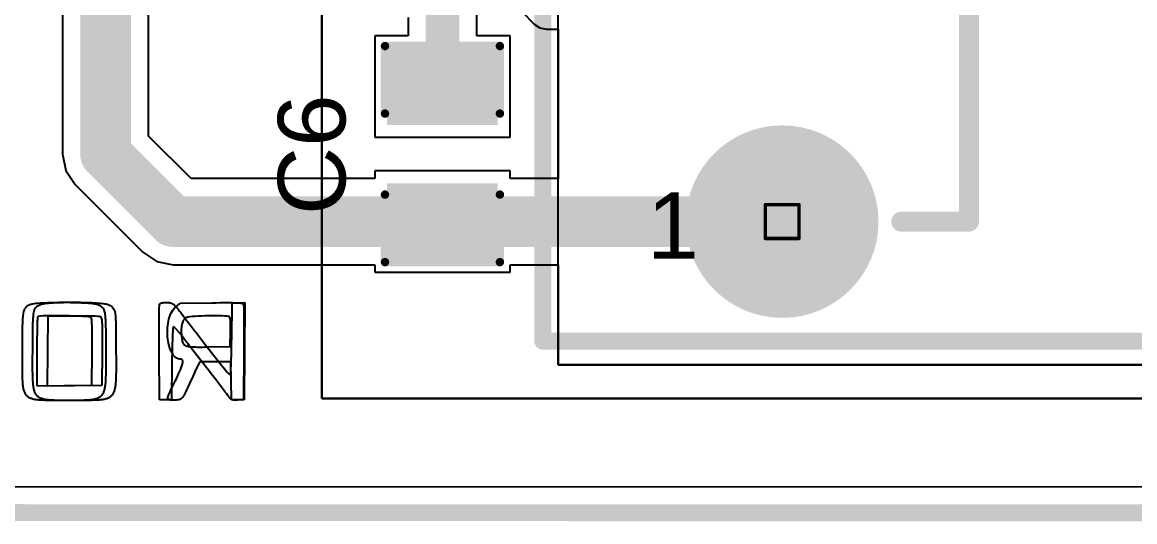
# Model space of a CAD drawing. Header units: inches. Extents: x -4 to 338, y -3 to 155.
# Drawn here: x 18.13 to 34.86, y -3.3 to 4.21 of the extents above; entities that cross this region are included whole.
import ezdxf

# ---------------------------------------------------------------- set-up
doc = ezdxf.new("R2010")
doc.units = ezdxf.units.IN
for name, color, linetype in [('Board Outline', 216, 'Continuous'), ('Bottom Layer', 5, 'Continuous'), ('Bottom Overlay', 54, 'Continuous'), ('Bottom Solder', 6, 'Continuous'), ('Drill Drawing', 1, 'Continuous'), ('Multi-Layer', 9, 'Continuous'), ('Pad Holes', 156, 'Continuous'), ('Top Layer', 1, 'Continuous'), ('Top Overlay', 2, 'Continuous'), ('Top Paste', 8, 'Continuous'), ('Top Solder', 216, 'Continuous')]:
    doc.layers.add(name, color=color, linetype=linetype)
doc.styles.add('Arial', font='', dxfattribs={"height": 0.2})
doc.styles.get('Arial').set_extended_font_data('Arial')

# ---------------------------------------------------------------- blocks, each defined once
blk = doc.blocks.new('IMPORTED_IMAGE_B_1')
at = {"layer": 'Bottom Overlay'}
for p, q in [((15.137, -20.751), (15.14, -20.734)), ((15.14, -20.734), (15.143, -20.719)), ((15.143, -20.719), (15.147, -20.706)), ((15.147, -20.706), (15.151, -20.694)), ((15.151, -20.694), (15.155, -20.683)), ((15.155, -20.683), (15.16, -20.674)), ((15.16, -20.674), (15.165, -20.665)), ((15.165, -20.665), (15.171, -20.657)), ((15.171, -20.657), (15.179, -20.649)), ((15.179, -20.649), (15.187, -20.641)), ((15.187, -20.641), (15.197, -20.634)), ((15.197, -20.634), (15.209, -20.627)), ((15.209, -20.627), (15.228, -20.617)), ((15.228, -20.617), (15.238, -20.612)), ((15.238, -20.612), (15.25, -20.608)), ((15.25, -20.608), (15.265, -20.604)), ((15.265, -20.604), (15.284, -20.6)), ((15.284, -20.6), (15.307, -20.597)), ((15.307, -20.597), (15.333, -20.594)), ((15.333, -20.594), (15.362, -20.591)), ((15.362, -20.591), (15.394, -20.588)), ((15.394, -20.588), (15.428, -20.586)), ((15.428, -20.586), (15.465, -20.584)), ((15.465, -20.584), (15.503, -20.582)), ((15.503, -20.582), (15.543, -20.581)), ((15.543, -20.581), (15.584, -20.58)), ((15.584, -20.58), (15.626, -20.579)), ((15.626, -20.579), (15.669, -20.579)), ((15.669, -20.579), (15.712, -20.578)), ((15.712, -20.578), (15.756, -20.578)), ((15.756, -20.578), (15.8, -20.579)), ((15.8, -20.579), (15.843, -20.579)), ((15.843, -20.579), (15.886, -20.58)), ((15.886, -20.58), (15.928, -20.581)), ((15.928, -20.581), (15.969, -20.583)), ((15.969, -20.583), (16.009, -20.584)), ((16.009, -20.584), (16.047, -20.586)), ((16.047, -20.586), (16.082, -20.589)), ((16.082, -20.589), (16.116, -20.591)), ((16.116, -20.591), (16.147, -20.594)), ((16.147, -20.594), (16.176, -20.597)), ((16.176, -20.597), (16.201, -20.6)), ((16.201, -20.6), (16.223, -20.604)), ((16.223, -20.604), (16.242, -20.608)), ((16.242, -20.608), (16.257, -20.612)), ((16.257, -20.612), (16.267, -20.616)), ((16.267, -20.616), (16.286, -20.626)), ((16.286, -20.626), (16.303, -20.637)), ((16.303, -20.637), (16.317, -20.647)), ((16.317, -20.647), (16.329, -20.66)), ((16.329, -20.66), (16.34, -20.676)), ((16.34, -20.676), (16.349, -20.695)), ((16.349, -20.695), (16.356, -20.719)), ((16.356, -20.719), (16.361, -20.748)), ((17.2, -20.747), (17.213, -20.721)), ((17.213, -20.721), (17.228, -20.698)), ((17.228, -20.698), (17.243, -20.677)), ((17.243, -20.677), (17.261, -20.658)), ((17.261, -20.658), (17.28, -20.641)), ((17.28, -20.641), (17.345, -20.592)), ((17.345, -20.592), (17.814, -20.586)), ((17.814, -20.586), (17.882, -20.585)), ((17.882, -20.585), (17.943, -20.584)), ((17.943, -20.584), (17.998, -20.584)), ((17.998, -20.584), (18.047, -20.584)), ((18.047, -20.584), (18.091, -20.584)), ((18.091, -20.584), (18.129, -20.584)), ((18.129, -20.584), (18.163, -20.585)), ((18.163, -20.585), (18.192, -20.586)), ((18.192, -20.586), (18.217, -20.587)), ((18.217, -20.587), (18.238, -20.588)), ((18.238, -20.588), (18.254, -20.59)), ((18.254, -20.59), (18.268, -20.592)), ((18.268, -20.592), (18.278, -20.595)), ((18.278, -20.595), (18.285, -20.597)), ((18.285, -20.597), (18.29, -20.6)), ((18.29, -20.6), (18.293, -20.604)), ((18.293, -20.604), (18.294, -20.623)), ((18.294, -20.623), (18.296, -20.669)), ((18.296, -20.669), (18.297, -20.739)), ((18.297, -20.739), (18.298, -20.829)), ((15.125, -20.922), (15.126, -20.89)), ((15.126, -20.89), (15.128, -20.862)), ((15.128, -20.862), (15.129, -20.835)), ((15.129, -20.835), (15.131, -20.811)), ((15.131, -20.811), (15.133, -20.789)), ((15.133, -20.789), (15.135, -20.769)), ((15.135, -20.769), (15.137, -20.751)), ((15.35, -20.791), (15.34, -21.837)), ((15.742, -20.786), (15.35, -20.791)), ((15.35, -20.791), (15.35, -20.791)), ((15.851, -20.785), (15.742, -20.786)), ((15.742, -20.786), (15.742, -20.786)), ((15.938, -20.785), (15.851, -20.785)), ((15.851, -20.785), (15.851, -20.785)), ((16.008, -20.786), (15.938, -20.785)), ((15.938, -20.785), (15.938, -20.785)), ((16.062, -20.787), (16.008, -20.786)), ((16.008, -20.786), (16.008, -20.786)), ((16.101, -20.79), (16.062, -20.787)), ((16.062, -20.787), (16.062, -20.787)), ((16.129, -20.794), (16.101, -20.79)), ((16.101, -20.79), (16.101, -20.79)), ((16.146, -20.8), (16.129, -20.794)), ((16.129, -20.794), (16.129, -20.794)), ((16.156, -20.807), (16.146, -20.8)), ((16.146, -20.8), (16.146, -20.8)), ((16.158, -20.812), (16.156, -20.807)), ((16.156, -20.807), (16.156, -20.807)), ((16.161, -20.82), (16.158, -20.812)), ((16.158, -20.812), (16.158, -20.812)), ((16.163, -20.831), (16.161, -20.82)), ((16.161, -20.82), (16.161, -20.82)), ((16.165, -20.846), (16.163, -20.831)), ((16.163, -20.831), (16.163, -20.831)), ((16.167, -20.864), (16.165, -20.846)), ((16.165, -20.846), (16.165, -20.846)), ((16.168, -20.886), (16.167, -20.864)), ((16.167, -20.864), (16.167, -20.864)), ((16.17, -20.912), (16.168, -20.886)), ((16.168, -20.886), (16.168, -20.886)), ((16.361, -20.748), (16.366, -20.785)), ((16.366, -20.785), (16.369, -20.829)), ((16.369, -20.829), (16.372, -20.881)), ((16.372, -20.881), (16.374, -20.944)), ((17.153, -20.93), (17.158, -20.897)), ((17.158, -20.897), (17.163, -20.864)), ((17.163, -20.864), (17.17, -20.833)), ((17.17, -20.833), (17.179, -20.803)), ((17.179, -20.803), (17.189, -20.774)), ((17.189, -20.774), (17.2, -20.747)), ((17.368, -20.899), (17.363, -20.917)), ((17.373, -20.882), (17.368, -20.899)), ((17.368, -20.899), (17.368, -20.899)), ((17.379, -20.867), (17.373, -20.882)), ((17.373, -20.882), (17.373, -20.882)), ((17.387, -20.853), (17.379, -20.867)), ((17.379, -20.867), (17.379, -20.867)), ((17.395, -20.841), (17.387, -20.853)), ((17.387, -20.853), (17.387, -20.853)), ((17.405, -20.831), (17.395, -20.841)), ((17.395, -20.841), (17.395, -20.841)), ((17.415, -20.822), (17.405, -20.831)), ((17.405, -20.831), (17.405, -20.831)), ((17.427, -20.814), (17.415, -20.822)), ((17.415, -20.822), (17.415, -20.822)), ((17.439, -20.808), (17.427, -20.814)), ((17.427, -20.814), (17.427, -20.814)), ((17.457, -20.803), (17.439, -20.808)), ((17.439, -20.808), (17.439, -20.808)), ((17.485, -20.798), (17.457, -20.803)), ((17.457, -20.803), (17.457, -20.803)), ((17.52, -20.794), (17.485, -20.798)), ((17.485, -20.798), (17.485, -20.798)), ((17.562, -20.791), (17.52, -20.794)), ((17.52, -20.794), (17.52, -20.794)), ((17.61, -20.788), (17.562, -20.791)), ((17.562, -20.791), (17.562, -20.791)), ((17.661, -20.785), (17.61, -20.788)), ((17.61, -20.788), (17.61, -20.788)), ((17.715, -20.783), (17.661, -20.785)), ((17.661, -20.785), (17.661, -20.785)), ((17.769, -20.782), (17.715, -20.783)), ((17.715, -20.783), (17.715, -20.783)), ((17.824, -20.781), (17.769, -20.782)), ((17.769, -20.782), (17.769, -20.782)), ((17.877, -20.782), (17.824, -20.781)), ((17.824, -20.781), (17.824, -20.781)), ((17.926, -20.782), (17.877, -20.782)), ((17.877, -20.782), (17.877, -20.782)), ((17.971, -20.784), (17.926, -20.782)), ((17.926, -20.782), (17.926, -20.782)), ((18.011, -20.786), (17.971, -20.784)), ((17.971, -20.784), (17.971, -20.784)), ((18.043, -20.789), (18.011, -20.786)), ((18.011, -20.786), (18.011, -20.786)), ((18.066, -20.793), (18.043, -20.789)), ((18.043, -20.789), (18.043, -20.789)), ((18.08, -20.798), (18.066, -20.793)), ((18.066, -20.793), (18.066, -20.793)), ((18.083, -20.8), (18.08, -20.798)), ((18.08, -20.798), (18.08, -20.798)), ((18.086, -20.804), (18.083, -20.8)), ((18.083, -20.8), (18.083, -20.8)), ((18.088, -20.809), (18.086, -20.804)), ((18.086, -20.804), (18.086, -20.804)), ((18.09, -20.816), (18.088, -20.809)), ((18.088, -20.809), (18.088, -20.809)), ((18.092, -20.824), (18.09, -20.816)), ((18.09, -20.816), (18.09, -20.816)), ((18.094, -20.833), (18.092, -20.824)), ((18.092, -20.824), (18.092, -20.824)), ((18.095, -20.844), (18.094, -20.833)), ((18.094, -20.833), (18.094, -20.833)), ((18.097, -20.857), (18.095, -20.844)), ((18.095, -20.844), (18.095, -20.844)), ((18.098, -20.871), (18.097, -20.857)), ((18.097, -20.857), (18.097, -20.857)), ((18.098, -20.888), (18.098, -20.871)), ((18.098, -20.871), (18.098, -20.871)), ((18.099, -20.906), (18.098, -20.888)), ((18.098, -20.888), (18.098, -20.888)), ((18.099, -20.926), (18.099, -20.906)), ((18.099, -20.906), (18.099, -20.906)), ((18.298, -20.829), (18.298, -20.937)), ((15.123, -21.063), (15.124, -21.011)), ((15.123, -21.131), (15.123, -21.063)), ((15.124, -20.964), (15.125, -20.922)), ((15.124, -21.011), (15.124, -20.964)), ((16.171, -20.942), (16.17, -20.912)), ((16.17, -20.912), (16.17, -20.912)), ((16.172, -20.975), (16.171, -20.942)), ((16.171, -20.942), (16.171, -20.942)), ((16.172, -21.013), (16.172, -20.975)), ((16.172, -20.975), (16.172, -20.975)), ((16.173, -21.054), (16.172, -21.013)), ((16.172, -21.013), (16.172, -21.013)), ((16.173, -21.1), (16.173, -21.054)), ((16.173, -21.054), (16.173, -21.054)), ((16.374, -20.944), (16.375, -21.017)), ((16.375, -21.017), (16.375, -21.101)), ((17.149, -20.997), (17.15, -20.963)), ((17.149, -21.031), (17.149, -20.997)), ((17.15, -21.065), (17.149, -21.031)), ((17.15, -20.963), (17.153, -20.93)), ((17.152, -21.099), (17.15, -21.065)), ((17.357, -20.983), (17.356, -21.008)), ((17.356, -21.008), (17.356, -21.008)), ((17.356, -21.008), (17.357, -21.035)), ((17.358, -20.959), (17.357, -20.983)), ((17.357, -20.983), (17.357, -20.983)), ((17.357, -21.035), (17.357, -21.035)), ((17.357, -21.035), (17.359, -21.064)), ((17.36, -20.937), (17.358, -20.959)), ((17.358, -20.959), (17.358, -20.959)), ((17.359, -21.064), (17.359, -21.064)), ((17.359, -21.064), (17.361, -21.095)), ((17.363, -20.917), (17.36, -20.937)), ((17.36, -20.937), (17.36, -20.937)), ((17.363, -20.917), (17.363, -20.917)), ((18.093, -21.245), (18.098, -21.029)), ((18.098, -21), (18.099, -20.973)), ((18.098, -21.029), (18.098, -21)), ((18.098, -21), (18.098, -21)), ((18.098, -21.029), (18.098, -21.029)), ((18.099, -20.949), (18.099, -20.926)), ((18.099, -20.926), (18.099, -20.926)), ((18.099, -20.973), (18.099, -20.949)), ((18.099, -20.949), (18.099, -20.949)), ((18.099, -20.973), (18.099, -20.973)), ((18.298, -20.937), (18.298, -21.059)), ((18.298, -21.059), (18.298, -21.194)), ((15.123, -21.206), (15.123, -21.131)), ((15.123, -21.337), (15.123, -21.206)), ((16.172, -21.265), (16.173, -21.206)), ((16.173, -21.151), (16.173, -21.1)), ((16.173, -21.1), (16.173, -21.1)), ((16.173, -21.206), (16.173, -21.151)), ((16.173, -21.151), (16.173, -21.151)), ((16.173, -21.206), (16.173, -21.206)), ((16.375, -21.101), (16.375, -21.198)), ((16.375, -21.198), (16.375, -21.327)), ((17.155, -21.132), (17.152, -21.099)), ((17.16, -21.165), (17.155, -21.132)), ((17.166, -21.196), (17.16, -21.165)), ((17.174, -21.227), (17.166, -21.196)), ((17.182, -21.256), (17.174, -21.227)), ((17.361, -21.095), (17.361, -21.095)), ((17.361, -21.095), (17.363, -21.11)), ((17.363, -21.11), (17.363, -21.11)), ((17.363, -21.11), (17.364, -21.123)), ((17.364, -21.123), (17.364, -21.123)), ((17.364, -21.123), (17.366, -21.135)), ((17.366, -21.135), (17.366, -21.135)), ((17.366, -21.135), (17.368, -21.147)), ((17.368, -21.147), (17.368, -21.147)), ((17.368, -21.147), (17.37, -21.158)), ((17.37, -21.158), (17.37, -21.158)), ((17.37, -21.158), (17.372, -21.168)), ((17.372, -21.168), (17.372, -21.168)), ((17.372, -21.168), (17.375, -21.177)), ((17.375, -21.177), (17.375, -21.177)), ((17.375, -21.177), (17.379, -21.186)), ((17.379, -21.186), (17.379, -21.186)), ((17.379, -21.186), (17.382, -21.194)), ((17.382, -21.194), (17.382, -21.194)), ((17.382, -21.194), (17.387, -21.201)), ((17.387, -21.201), (17.387, -21.201)), ((17.387, -21.201), (17.392, -21.208)), ((17.392, -21.208), (17.392, -21.208)), ((17.392, -21.208), (17.398, -21.214)), ((17.398, -21.214), (17.398, -21.214)), ((17.398, -21.214), (17.405, -21.22)), ((17.405, -21.22), (17.405, -21.22)), ((17.405, -21.22), (17.412, -21.225)), ((17.412, -21.225), (17.412, -21.225)), ((17.412, -21.225), (17.421, -21.229)), ((17.421, -21.229), (17.421, -21.229)), ((17.421, -21.229), (17.43, -21.233)), ((17.43, -21.233), (17.43, -21.233)), ((17.43, -21.233), (17.441, -21.237)), ((17.441, -21.237), (17.441, -21.237)), ((17.441, -21.237), (17.452, -21.24)), ((17.452, -21.24), (17.452, -21.24)), ((17.452, -21.24), (17.465, -21.242)), ((17.465, -21.242), (17.465, -21.242)), ((17.465, -21.242), (17.479, -21.245)), ((17.479, -21.245), (17.479, -21.245)), ((17.479, -21.245), (17.495, -21.247)), ((18.298, -21.194), (18.297, -21.336)), ((15.122, -21.39), (15.123, -21.337)), ((15.122, -21.518), (15.122, -21.39)), ((16.167, -21.827), (16.172, -21.329)), ((16.172, -21.329), (16.172, -21.265)), ((16.172, -21.265), (16.172, -21.265)), ((16.172, -21.329), (16.172, -21.329)), ((16.375, -21.327), (16.376, -21.415)), ((17.192, -21.284), (17.182, -21.256)), ((17.203, -21.31), (17.192, -21.284)), ((17.215, -21.335), (17.203, -21.31)), ((17.228, -21.357), (17.215, -21.335)), ((17.242, -21.377), (17.228, -21.357)), ((17.257, -21.394), (17.242, -21.377)), ((17.274, -21.409), (17.257, -21.394)), ((17.291, -21.42), (17.274, -21.409)), ((17.495, -21.247), (17.495, -21.247)), ((17.495, -21.247), (17.512, -21.248)), ((17.512, -21.248), (17.512, -21.248)), ((17.512, -21.248), (17.53, -21.249)), ((17.53, -21.249), (17.53, -21.249)), ((17.53, -21.249), (17.55, -21.25)), ((17.55, -21.25), (17.55, -21.25)), ((17.55, -21.25), (17.572, -21.251)), ((17.572, -21.251), (17.572, -21.251)), ((17.572, -21.251), (17.595, -21.252)), ((17.595, -21.252), (17.595, -21.252)), ((17.595, -21.252), (17.62, -21.252)), ((17.62, -21.252), (17.62, -21.252)), ((17.62, -21.252), (17.647, -21.252)), ((17.647, -21.252), (17.647, -21.252)), ((17.647, -21.252), (17.675, -21.252)), ((17.675, -21.252), (17.706, -21.251)), ((17.675, -21.252), (17.675, -21.252)), ((17.706, -21.251), (17.706, -21.251)), ((17.706, -21.251), (17.738, -21.251)), ((17.738, -21.251), (17.773, -21.25)), ((17.738, -21.251), (17.738, -21.251)), ((17.773, -21.25), (18.093, -21.245)), ((17.773, -21.25), (17.773, -21.25)), ((18.093, -21.245), (18.093, -21.245)), ((18.297, -21.336), (18.292, -22.045)), ((15.122, -21.576), (15.122, -21.518)), ((15.122, -21.616), (15.122, -21.576)), ((16.376, -21.415), (16.376, -21.511)), ((16.376, -21.511), (16.376, -21.555)), ((16.376, -21.555), (16.376, -21.597)), ((17.31, -21.429), (17.291, -21.42)), ((17.329, -21.434), (17.31, -21.429)), ((17.35, -21.436), (17.329, -21.434)), ((17.358, -21.437), (17.35, -21.436)), ((17.35, -21.579), (17.356, -21.563)), ((17.356, -21.563), (17.362, -21.548)), ((17.363, -21.438), (17.358, -21.437)), ((17.362, -21.548), (17.366, -21.534)), ((17.367, -21.44), (17.363, -21.438)), ((17.366, -21.534), (17.371, -21.521)), ((17.371, -21.442), (17.367, -21.44)), ((17.374, -21.445), (17.371, -21.442)), ((17.371, -21.521), (17.374, -21.509)), ((17.377, -21.449), (17.374, -21.445)), ((17.374, -21.509), (17.377, -21.498)), ((17.379, -21.453), (17.377, -21.449)), ((17.377, -21.498), (17.379, -21.489)), ((17.38, -21.459), (17.379, -21.453)), ((17.379, -21.489), (17.38, -21.48)), ((17.381, -21.465), (17.38, -21.459)), ((17.38, -21.48), (17.381, -21.472)), ((17.381, -21.472), (17.381, -21.465)), ((17.588, -21.569), (17.562, -21.627)), ((17.606, -21.532), (17.588, -21.569)), ((17.634, -21.472), (17.606, -21.532)), ((18.101, -21.472), (17.634, -21.472)), ((18.106, -21.759), (18.101, -21.472)), ((15.123, -21.654), (15.122, -21.616)), ((15.123, -21.678), (15.123, -21.654)), ((15.124, -21.701), (15.123, -21.678)), ((15.124, -21.724), (15.124, -21.701)), ((15.125, -21.745), (15.124, -21.724)), ((15.126, -21.765), (15.125, -21.745)), ((16.373, -21.729), (16.372, -21.75)), ((16.374, -21.707), (16.373, -21.729)), ((16.375, -21.685), (16.374, -21.707)), ((16.376, -21.636), (16.375, -21.661)), ((16.375, -21.661), (16.375, -21.685)), ((16.376, -21.597), (16.376, -21.636)), ((17.27, -21.757), (17.283, -21.73)), ((17.283, -21.73), (17.295, -21.704)), ((17.295, -21.704), (17.306, -21.68)), ((17.306, -21.68), (17.316, -21.657)), ((17.316, -21.657), (17.326, -21.636)), ((17.326, -21.636), (17.335, -21.616)), ((17.335, -21.616), (17.342, -21.597)), ((17.342, -21.597), (17.35, -21.579)), ((17.529, -21.697), (17.482, -21.798)), ((17.562, -21.627), (17.529, -21.697)), ((15.128, -21.784), (15.126, -21.765)), ((15.129, -21.803), (15.128, -21.784)), ((15.131, -21.821), (15.129, -21.803)), ((15.133, -21.837), (15.131, -21.821)), ((15.136, -21.853), (15.133, -21.837)), ((15.138, -21.868), (15.136, -21.853)), ((15.141, -21.883), (15.138, -21.868)), ((15.144, -21.897), (15.141, -21.883)), ((15.148, -21.909), (15.144, -21.897)), ((15.152, -21.922), (15.148, -21.909)), ((15.34, -21.837), (15.754, -21.832)), ((15.34, -21.837), (15.34, -21.837)), ((15.754, -21.832), (16.167, -21.827)), ((15.754, -21.832), (15.754, -21.832)), ((16.167, -21.827), (16.167, -21.827)), ((16.348, -21.913), (16.344, -21.925)), ((16.352, -21.9), (16.348, -21.913)), ((16.355, -21.887), (16.352, -21.9)), ((16.358, -21.873), (16.355, -21.887)), ((16.361, -21.858), (16.358, -21.873)), ((16.364, -21.842), (16.361, -21.858)), ((16.366, -21.825), (16.364, -21.842)), ((16.368, -21.808), (16.366, -21.825)), ((16.37, -21.79), (16.368, -21.808)), ((16.371, -21.77), (16.37, -21.79)), ((16.372, -21.75), (16.371, -21.77)), ((17.189, -21.924), (17.201, -21.898)), ((17.201, -21.898), (17.226, -21.848)), ((17.226, -21.848), (17.242, -21.816)), ((17.242, -21.816), (17.256, -21.786)), ((17.256, -21.786), (17.27, -21.757)), ((17.437, -21.895), (17.425, -21.92)), ((17.456, -21.856), (17.437, -21.895)), ((17.482, -21.798), (17.456, -21.856)), ((18.111, -22.045), (18.106, -21.759)), ((15.157, -21.933), (15.152, -21.922)), ((15.162, -21.944), (15.157, -21.933)), ((15.167, -21.954), (15.162, -21.944)), ((15.173, -21.964), (15.167, -21.954)), ((15.179, -21.973), (15.173, -21.964)), ((15.185, -21.981), (15.179, -21.973)), ((15.192, -21.989), (15.185, -21.981)), ((15.2, -21.996), (15.192, -21.989)), ((15.208, -22.002), (15.2, -21.996)), ((15.217, -22.009), (15.208, -22.002)), ((15.226, -22.014), (15.217, -22.009)), ((15.236, -22.019), (15.226, -22.014)), ((15.247, -22.024), (15.236, -22.019)), ((15.258, -22.028), (15.247, -22.024)), ((15.27, -22.032), (15.258, -22.028)), ((15.282, -22.036), (15.27, -22.032)), ((15.295, -22.039), (15.282, -22.036)), ((15.309, -22.042), (15.295, -22.039)), ((15.323, -22.044), (15.309, -22.042)), ((15.338, -22.046), (15.323, -22.044)), ((15.354, -22.048), (15.338, -22.046)), ((15.371, -22.049), (15.354, -22.048)), ((15.388, -22.051), (15.371, -22.049)), ((15.407, -22.052), (15.388, -22.051)), ((15.426, -22.053), (15.407, -22.052)), ((15.446, -22.053), (15.426, -22.053)), ((15.466, -22.054), (15.446, -22.053)), ((15.499, -22.054), (15.466, -22.054)), ((15.534, -22.054), (15.499, -22.054)), ((15.534, -22.054), (15.534, -22.054)), ((15.546, -22.054), (15.534, -22.054)), ((15.583, -22.054), (15.546, -22.054)), ((15.694, -22.054), (15.583, -22.054)), ((15.755, -22.054), (15.694, -22.054)), ((15.8, -22.054), (15.755, -22.054)), ((15.884, -22.054), (15.8, -22.054)), ((15.948, -22.054), (15.884, -22.054)), ((15.983, -22.054), (15.948, -22.054)), ((16.016, -22.054), (15.983, -22.054)), ((16.048, -22.053), (16.016, -22.054)), ((16.068, -22.053), (16.048, -22.053)), ((16.087, -22.052), (16.068, -22.053)), ((16.105, -22.051), (16.087, -22.052)), ((16.123, -22.05), (16.105, -22.051)), ((16.139, -22.048), (16.123, -22.05)), ((16.155, -22.047), (16.139, -22.048)), ((16.171, -22.045), (16.155, -22.047)), ((16.185, -22.042), (16.171, -22.045)), ((16.199, -22.04), (16.185, -22.042)), ((16.212, -22.037), (16.199, -22.04)), ((16.225, -22.033), (16.212, -22.037)), ((16.236, -22.03), (16.225, -22.033)), ((16.248, -22.025), (16.236, -22.03)), ((16.258, -22.021), (16.248, -22.025)), ((16.268, -22.016), (16.258, -22.021)), ((16.278, -22.01), (16.268, -22.016)), ((16.287, -22.004), (16.278, -22.01)), ((16.295, -21.998), (16.287, -22.004)), ((16.303, -21.991), (16.295, -21.998)), ((16.31, -21.983), (16.303, -21.991)), ((16.317, -21.975), (16.31, -21.983)), ((16.323, -21.966), (16.317, -21.975)), ((16.329, -21.957), (16.323, -21.966)), ((16.334, -21.947), (16.329, -21.957)), ((16.339, -21.936), (16.334, -21.947)), ((16.344, -21.925), (16.339, -21.936)), ((17.157, -22.01), (17.159, -21.998)), ((17.157, -22.021), (17.157, -22.01)), ((17.159, -22.03), (17.157, -22.021)), ((17.159, -21.998), (17.164, -21.983)), ((17.163, -22.037), (17.159, -22.03)), ((17.169, -22.042), (17.163, -22.037)), ((17.164, -21.983), (17.17, -21.966)), ((17.178, -22.046), (17.169, -22.042)), ((17.17, -21.966), (17.179, -21.946)), ((17.189, -22.049), (17.178, -22.046)), ((17.179, -21.946), (17.189, -21.924)), ((17.202, -22.051), (17.189, -22.049)), ((17.218, -22.051), (17.202, -22.051)), ((17.218, -22.051), (17.218, -22.051)), ((17.237, -22.051), (17.218, -22.051)), ((17.258, -22.05), (17.237, -22.051)), ((17.283, -22.049), (17.258, -22.05)), ((17.304, -22.048), (17.283, -22.049)), ((17.315, -22.046), (17.304, -22.048)), ((17.325, -22.044), (17.315, -22.046)), ((17.335, -22.042), (17.325, -22.044)), ((17.344, -22.038), (17.335, -22.042)), ((17.349, -22.035), (17.344, -22.038)), ((17.354, -22.031), (17.349, -22.035)), ((17.36, -22.027), (17.354, -22.031)), ((17.365, -22.022), (17.36, -22.027)), ((17.37, -22.016), (17.365, -22.022)), ((17.375, -22.01), (17.37, -22.016)), ((17.381, -22.002), (17.375, -22.01)), ((17.386, -21.994), (17.381, -22.002)), ((17.392, -21.984), (17.386, -21.994)), ((17.398, -21.974), (17.392, -21.984)), ((17.404, -21.962), (17.398, -21.974)), ((17.414, -21.943), (17.404, -21.962)), ((17.425, -21.92), (17.414, -21.943)), ((18.292, -22.045), (18.111, -22.045))]:
    blk.add_line(p, q, dxfattribs=at)
blk = doc.blocks.new('IMPORTED_IMAGE_B_2')
at = {"layer": 'Top Overlay'}
for p, q in [((14.983, -20.748), (14.989, -20.717)), ((14.989, -20.717), (14.997, -20.692)), ((14.997, -20.692), (15.006, -20.673)), ((15.006, -20.673), (15.017, -20.657)), ((15.017, -20.657), (15.029, -20.644)), ((15.029, -20.644), (15.044, -20.633)), ((15.044, -20.633), (15.061, -20.623)), ((15.061, -20.623), (15.081, -20.613)), ((15.081, -20.613), (15.092, -20.609)), ((15.092, -20.609), (15.107, -20.605)), ((15.107, -20.605), (15.126, -20.601)), ((15.126, -20.601), (15.149, -20.597)), ((15.149, -20.597), (15.175, -20.594)), ((15.175, -20.594), (15.204, -20.591)), ((15.204, -20.591), (15.235, -20.589)), ((15.235, -20.589), (15.27, -20.587)), ((15.27, -20.587), (15.306, -20.585)), ((15.306, -20.585), (15.344, -20.583)), ((15.344, -20.583), (15.384, -20.582)), ((15.384, -20.582), (15.425, -20.581)), ((15.425, -20.581), (15.468, -20.58)), ((15.468, -20.58), (15.511, -20.579)), ((15.511, -20.579), (15.555, -20.579)), ((15.555, -20.579), (15.599, -20.579)), ((15.599, -20.579), (15.643, -20.579)), ((15.643, -20.579), (15.686, -20.58)), ((15.686, -20.58), (15.73, -20.581)), ((15.73, -20.581), (15.772, -20.582)), ((15.772, -20.582), (15.813, -20.583)), ((15.813, -20.583), (15.853, -20.585)), ((15.853, -20.585), (15.891, -20.587)), ((15.891, -20.587), (15.927, -20.589)), ((15.927, -20.589), (15.961, -20.591)), ((15.961, -20.591), (15.992, -20.594)), ((15.992, -20.594), (16.021, -20.597)), ((16.021, -20.597), (16.046, -20.6)), ((16.046, -20.6), (16.069, -20.604)), ((16.069, -20.604), (16.087, -20.608)), ((16.087, -20.608), (16.102, -20.612)), ((16.102, -20.612), (16.113, -20.616)), ((16.113, -20.616), (16.134, -20.628)), ((16.134, -20.628), (16.148, -20.637)), ((16.148, -20.637), (16.159, -20.645)), ((16.159, -20.645), (16.167, -20.652)), ((16.167, -20.652), (16.175, -20.66)), ((16.175, -20.66), (16.181, -20.669)), ((16.181, -20.669), (16.187, -20.68)), ((16.187, -20.68), (16.192, -20.69)), ((16.192, -20.69), (16.196, -20.7)), ((16.196, -20.7), (16.199, -20.712)), ((16.199, -20.712), (16.203, -20.726)), ((16.203, -20.726), (16.206, -20.74)), ((16.206, -20.74), (16.208, -20.757)), ((17.024, -20.829), (17.025, -20.739)), ((17.025, -20.739), (17.026, -20.67)), ((17.026, -20.67), (17.027, -20.624)), ((17.027, -20.624), (17.029, -20.605)), ((17.029, -20.605), (17.032, -20.6)), ((17.032, -20.6), (17.039, -20.596)), ((17.039, -20.596), (17.048, -20.592)), ((17.048, -20.592), (17.06, -20.589)), ((17.06, -20.589), (17.074, -20.586)), ((17.074, -20.586), (17.09, -20.584)), ((17.09, -20.584), (17.108, -20.583)), ((17.108, -20.583), (17.128, -20.582)), ((17.128, -20.582), (17.146, -20.583)), ((17.146, -20.583), (17.162, -20.583)), ((17.162, -20.583), (17.17, -20.584)), ((17.17, -20.584), (17.177, -20.584)), ((17.177, -20.584), (17.184, -20.585)), ((17.184, -20.585), (17.19, -20.586)), ((17.19, -20.586), (17.197, -20.588)), ((17.197, -20.588), (17.203, -20.59)), ((17.203, -20.59), (17.209, -20.592)), ((17.209, -20.592), (17.215, -20.594)), ((17.215, -20.594), (17.22, -20.597)), ((17.22, -20.597), (17.226, -20.6)), ((17.226, -20.6), (17.232, -20.604)), ((17.232, -20.604), (17.238, -20.608)), ((17.238, -20.608), (17.244, -20.613)), ((17.244, -20.613), (17.25, -20.618)), ((17.25, -20.618), (17.256, -20.624)), ((17.256, -20.624), (17.263, -20.63)), ((17.263, -20.63), (17.27, -20.637)), ((17.27, -20.637), (17.277, -20.645)), ((17.277, -20.645), (17.284, -20.653)), ((17.284, -20.653), (17.292, -20.662)), ((17.292, -20.662), (17.3, -20.672)), ((17.3, -20.672), (17.308, -20.683)), ((17.308, -20.683), (17.317, -20.694)), ((17.317, -20.694), (17.327, -20.706)), ((17.327, -20.706), (17.348, -20.733)), ((17.348, -20.733), (17.388, -20.786)), ((18.115, -21.132), (18.12, -20.592)), ((18.12, -20.592), (18.215, -20.586)), ((18.215, -20.586), (18.311, -20.581)), ((18.311, -20.581), (18.301, -22.045)), ((14.97, -20.948), (14.972, -20.884)), ((14.972, -20.884), (14.975, -20.83)), ((14.975, -20.83), (14.978, -20.785)), ((14.978, -20.785), (14.983, -20.748)), ((15.191, -20.897), (15.19, -20.945)), ((15.192, -20.862), (15.191, -20.897)), ((15.191, -20.897), (15.191, -20.897)), ((15.194, -20.835), (15.192, -20.862)), ((15.192, -20.862), (15.192, -20.862)), ((15.195, -20.814), (15.194, -20.835)), ((15.194, -20.835), (15.194, -20.835)), ((15.196, -20.8), (15.195, -20.814)), ((15.195, -20.814), (15.195, -20.814)), ((15.198, -20.794), (15.196, -20.8)), ((15.196, -20.8), (15.196, -20.8)), ((15.211, -20.79), (15.198, -20.794)), ((15.198, -20.794), (15.198, -20.794)), ((15.239, -20.786), (15.211, -20.79)), ((15.211, -20.79), (15.211, -20.79)), ((15.28, -20.784), (15.239, -20.786)), ((15.239, -20.786), (15.239, -20.786)), ((15.331, -20.782), (15.28, -20.784)), ((15.28, -20.784), (15.28, -20.784)), ((15.391, -20.781), (15.331, -20.782)), ((15.331, -20.782), (15.331, -20.782)), ((15.458, -20.78), (15.391, -20.781)), ((15.391, -20.781), (15.391, -20.781)), ((15.528, -20.78), (15.458, -20.78)), ((15.458, -20.78), (15.458, -20.78)), ((15.601, -20.781), (15.528, -20.78)), ((15.528, -20.78), (15.528, -20.78)), ((15.674, -20.783), (15.601, -20.781)), ((15.601, -20.781), (15.601, -20.781)), ((15.744, -20.785), (15.674, -20.783)), ((15.674, -20.783), (15.674, -20.783)), ((15.811, -20.787), (15.744, -20.785)), ((15.744, -20.785), (15.744, -20.785)), ((15.87, -20.79), (15.811, -20.787)), ((15.811, -20.787), (15.811, -20.787)), ((15.921, -20.794), (15.87, -20.79)), ((15.87, -20.79), (15.87, -20.79)), ((15.962, -20.798), (15.921, -20.794)), ((15.921, -20.794), (15.921, -20.794)), ((15.989, -20.802), (15.962, -20.798)), ((15.962, -20.798), (15.962, -20.798)), ((16.001, -20.807), (15.989, -20.802)), ((15.989, -20.802), (15.989, -20.802)), ((16.006, -20.82), (16.001, -20.807)), ((16.001, -20.807), (16.001, -20.807)), ((16.011, -20.847), (16.006, -20.82)), ((16.006, -20.82), (16.006, -20.82)), ((16.014, -20.887), (16.011, -20.847)), ((16.011, -20.847), (16.011, -20.847)), ((16.016, -20.943), (16.014, -20.887)), ((16.014, -20.887), (16.014, -20.887)), ((16.208, -20.757), (16.21, -20.775)), ((16.21, -20.775), (16.212, -20.795)), ((16.212, -20.795), (16.214, -20.817)), ((16.214, -20.817), (16.215, -20.841)), ((16.215, -20.841), (16.217, -20.867)), ((16.217, -20.867), (16.218, -20.904)), ((16.218, -20.904), (16.219, -20.944)), ((17.024, -20.937), (17.024, -20.829)), ((17.388, -20.786), (17.416, -20.823)), ((17.416, -20.823), (17.446, -20.862)), ((17.446, -20.862), (17.476, -20.9)), ((17.476, -20.9), (17.504, -20.936)), ((14.968, -21.108), (14.969, -21.022)), ((14.969, -21.022), (14.97, -20.948)), ((15.188, -21.053), (15.187, -21.109)), ((15.19, -20.945), (15.188, -21.001)), ((15.188, -21.001), (15.188, -21.001)), ((15.188, -21.001), (15.188, -21.053)), ((15.188, -21.053), (15.188, -21.053)), ((15.19, -20.945), (15.19, -20.945)), ((16.018, -21.014), (16.016, -20.943)), ((16.016, -20.943), (16.016, -20.943)), ((16.018, -21.102), (16.018, -21.014)), ((16.018, -21.014), (16.018, -21.014)), ((16.219, -20.944), (16.22, -20.988)), ((16.22, -20.988), (16.22, -21.037)), ((16.22, -21.037), (16.221, -21.101)), ((17.024, -21.059), (17.024, -20.937)), ((17.024, -21.194), (17.024, -21.059)), ((17.226, -21.053), (17.225, -21.096)), ((17.228, -21.017), (17.226, -21.053)), ((17.23, -20.988), (17.228, -21.017)), ((17.232, -20.97), (17.23, -20.988)), ((17.234, -20.957), (17.232, -20.97)), ((17.236, -20.948), (17.234, -20.957)), ((17.237, -20.946), (17.236, -20.948)), ((17.256, -20.956), (17.237, -20.946)), ((17.286, -20.986), (17.256, -20.956)), ((17.329, -21.037), (17.286, -20.986)), ((17.384, -21.109), (17.329, -21.037)), ((17.504, -20.936), (17.535, -20.976)), ((17.535, -20.976), (17.552, -20.997)), ((17.552, -20.997), (17.568, -21.018)), ((17.568, -21.018), (17.585, -21.039)), ((17.585, -21.039), (17.6, -21.059)), ((17.6, -21.059), (17.615, -21.078)), ((14.968, -21.207), (14.968, -21.108)), ((14.968, -21.337), (14.968, -21.207)), ((15.187, -21.109), (15.186, -21.168)), ((15.186, -21.168), (15.186, -21.168)), ((15.186, -21.168), (15.186, -21.23)), ((15.186, -21.23), (15.186, -21.23)), ((15.186, -21.23), (15.186, -21.295)), ((15.187, -21.109), (15.187, -21.109)), ((16.017, -21.329), (16.018, -21.207)), ((16.018, -21.207), (16.018, -21.102)), ((16.018, -21.102), (16.018, -21.102)), ((16.018, -21.207), (16.018, -21.207)), ((16.221, -21.101), (16.221, -21.185)), ((16.221, -21.185), (16.221, -21.327)), ((17.025, -21.336), (17.024, -21.194)), ((17.221, -21.197), (17.22, -21.255)), ((17.223, -21.144), (17.221, -21.197)), ((17.225, -21.096), (17.223, -21.144)), ((17.395, -21.123), (17.384, -21.109)), ((17.408, -21.141), (17.395, -21.123)), ((17.423, -21.161), (17.408, -21.141)), ((17.44, -21.182), (17.423, -21.161)), ((17.458, -21.205), (17.44, -21.182)), ((17.476, -21.228), (17.458, -21.205)), ((17.494, -21.251), (17.476, -21.228)), ((17.615, -21.078), (17.628, -21.095)), ((17.628, -21.095), (17.655, -21.132)), ((17.655, -21.132), (17.686, -21.171)), ((17.686, -21.171), (17.721, -21.217)), ((17.721, -21.217), (17.757, -21.263)), ((18.113, -21.284), (18.114, -21.231)), ((18.114, -21.175), (18.115, -21.132)), ((18.114, -21.231), (18.114, -21.175)), ((14.967, -21.518), (14.968, -21.39)), ((14.968, -21.39), (14.968, -21.337)), ((15.186, -21.295), (15.186, -21.295)), ((15.186, -21.295), (15.186, -21.321)), ((15.186, -21.321), (15.186, -21.321)), ((15.186, -21.321), (15.186, -21.837)), ((16.012, -21.827), (16.017, -21.329)), ((16.017, -21.329), (16.017, -21.329)), ((16.221, -21.327), (16.221, -21.415)), ((17.03, -22.045), (17.025, -21.336)), ((17.217, -21.41), (17.216, -21.467)), ((17.218, -21.356), (17.217, -21.41)), ((17.219, -21.304), (17.218, -21.356)), ((17.22, -21.255), (17.219, -21.304)), ((17.527, -21.293), (17.494, -21.251)), ((17.561, -21.337), (17.527, -21.293)), ((17.598, -21.385), (17.561, -21.337)), ((17.638, -21.435), (17.598, -21.385)), ((17.757, -21.263), (17.962, -21.525)), ((18.109, -21.44), (18.111, -21.383)), ((18.111, -21.383), (18.112, -21.335)), ((18.112, -21.335), (18.113, -21.284)), ((14.967, -21.576), (14.967, -21.518)), ((14.968, -21.616), (14.967, -21.576)), ((16.221, -21.415), (16.221, -21.511)), ((16.221, -21.511), (16.221, -21.555)), ((16.221, -21.555), (16.221, -21.597)), ((17.216, -21.495), (17.211, -22.045)), ((17.216, -21.467), (17.216, -21.495)), ((17.679, -21.489), (17.638, -21.435)), ((17.721, -21.544), (17.679, -21.489)), ((17.764, -21.599), (17.721, -21.544)), ((17.962, -21.525), (18.008, -21.582)), ((18.102, -21.61), (18.104, -21.576)), ((18.104, -21.576), (18.106, -21.536)), ((18.106, -21.536), (18.108, -21.491)), ((18.108, -21.491), (18.109, -21.44)), ((14.968, -21.654), (14.968, -21.616)), ((14.968, -21.678), (14.968, -21.654)), ((14.969, -21.701), (14.968, -21.678)), ((14.97, -21.724), (14.969, -21.701)), ((14.971, -21.745), (14.97, -21.724)), ((14.972, -21.765), (14.971, -21.745)), ((16.219, -21.729), (16.217, -21.75)), ((16.22, -21.685), (16.219, -21.707)), ((16.219, -21.707), (16.219, -21.729)), ((16.221, -21.636), (16.22, -21.661)), ((16.22, -21.661), (16.22, -21.685)), ((16.221, -21.597), (16.221, -21.636)), ((17.807, -21.654), (17.764, -21.599)), ((17.849, -21.708), (17.807, -21.654)), ((17.889, -21.76), (17.849, -21.708)), ((18.008, -21.582), (18.048, -21.629)), ((18.048, -21.629), (18.078, -21.661)), ((18.078, -21.661), (18.093, -21.672)), ((18.093, -21.672), (18.095, -21.67)), ((18.095, -21.67), (18.097, -21.662)), ((18.097, -21.662), (18.099, -21.649)), ((18.099, -21.649), (18.1, -21.632)), ((18.1, -21.632), (18.102, -21.61)), ((14.973, -21.784), (14.972, -21.765)), ((14.975, -21.803), (14.973, -21.784)), ((14.976, -21.821), (14.975, -21.803)), ((14.978, -21.837), (14.976, -21.821)), ((14.981, -21.853), (14.978, -21.837)), ((14.984, -21.868), (14.981, -21.853)), ((14.986, -21.883), (14.984, -21.868)), ((14.99, -21.897), (14.986, -21.883)), ((14.994, -21.909), (14.99, -21.897)), ((14.998, -21.922), (14.994, -21.909)), ((15.186, -21.837), (15.599, -21.832)), ((15.186, -21.837), (15.186, -21.837)), ((15.599, -21.832), (16.012, -21.827)), ((15.599, -21.832), (15.599, -21.832)), ((16.012, -21.827), (16.012, -21.827)), ((16.193, -21.913), (16.189, -21.925)), ((16.197, -21.9), (16.193, -21.913)), ((16.201, -21.887), (16.197, -21.9)), ((16.204, -21.873), (16.201, -21.887)), ((16.207, -21.858), (16.204, -21.873)), ((16.209, -21.842), (16.207, -21.858)), ((16.211, -21.825), (16.209, -21.842)), ((16.213, -21.808), (16.211, -21.825)), ((16.215, -21.79), (16.213, -21.808)), ((16.216, -21.77), (16.215, -21.79)), ((16.217, -21.75), (16.216, -21.77)), ((17.926, -21.809), (17.889, -21.76)), ((17.961, -21.854), (17.926, -21.809)), ((17.992, -21.895), (17.961, -21.854)), ((18.019, -21.929), (17.992, -21.895)), ((15.002, -21.933), (14.998, -21.922)), ((15.007, -21.944), (15.002, -21.933)), ((15.012, -21.954), (15.007, -21.944)), ((15.018, -21.964), (15.012, -21.954)), ((15.024, -21.973), (15.018, -21.964)), ((15.031, -21.981), (15.024, -21.973)), ((15.038, -21.989), (15.031, -21.981)), ((15.045, -21.996), (15.038, -21.989)), ((15.054, -22.002), (15.045, -21.996)), ((15.062, -22.009), (15.054, -22.002)), ((15.072, -22.014), (15.062, -22.009)), ((15.082, -22.019), (15.072, -22.014)), ((15.092, -22.024), (15.082, -22.019)), ((15.103, -22.028), (15.092, -22.024)), ((15.115, -22.032), (15.103, -22.028)), ((15.127, -22.036), (15.115, -22.032)), ((15.14, -22.039), (15.127, -22.036)), ((15.154, -22.042), (15.14, -22.039)), ((15.169, -22.044), (15.154, -22.042)), ((15.184, -22.046), (15.169, -22.044)), ((15.2, -22.048), (15.184, -22.046)), ((15.216, -22.049), (15.2, -22.048)), ((15.234, -22.051), (15.216, -22.049)), ((15.252, -22.052), (15.234, -22.051)), ((15.271, -22.053), (15.252, -22.052)), ((15.291, -22.053), (15.271, -22.053)), ((15.312, -22.054), (15.291, -22.053)), ((15.344, -22.054), (15.312, -22.054)), ((15.379, -22.054), (15.344, -22.054)), ((15.379, -22.054), (15.379, -22.054)), ((15.391, -22.054), (15.379, -22.054)), ((15.428, -22.054), (15.391, -22.054)), ((15.539, -22.054), (15.428, -22.054)), ((15.6, -22.054), (15.539, -22.054)), ((15.646, -22.054), (15.6, -22.054)), ((15.73, -22.054), (15.646, -22.054)), ((15.793, -22.054), (15.73, -22.054)), ((15.828, -22.054), (15.793, -22.054)), ((15.862, -22.054), (15.828, -22.054)), ((15.893, -22.053), (15.862, -22.054)), ((15.913, -22.053), (15.893, -22.053)), ((15.932, -22.052), (15.913, -22.053)), ((15.95, -22.051), (15.932, -22.052)), ((15.968, -22.05), (15.95, -22.051)), ((15.985, -22.048), (15.968, -22.05)), ((16.001, -22.047), (15.985, -22.048)), ((16.016, -22.045), (16.001, -22.047)), ((16.03, -22.042), (16.016, -22.045)), ((16.044, -22.04), (16.03, -22.042)), ((16.057, -22.037), (16.044, -22.04)), ((16.07, -22.033), (16.057, -22.037)), ((16.082, -22.03), (16.07, -22.033)), ((16.093, -22.025), (16.082, -22.03)), ((16.104, -22.021), (16.093, -22.025)), ((16.114, -22.016), (16.104, -22.021)), ((16.123, -22.01), (16.114, -22.016)), ((16.132, -22.004), (16.123, -22.01)), ((16.14, -21.998), (16.132, -22.004)), ((16.148, -21.991), (16.14, -21.998)), ((16.155, -21.983), (16.148, -21.991)), ((16.162, -21.975), (16.155, -21.983)), ((16.168, -21.966), (16.162, -21.975)), ((16.174, -21.957), (16.168, -21.966)), ((16.18, -21.947), (16.174, -21.957)), ((16.185, -21.936), (16.18, -21.947)), ((16.189, -21.925), (16.185, -21.936)), ((17.211, -22.045), (17.03, -22.045)), ((18.04, -21.958), (18.019, -21.929)), ((18.056, -21.979), (18.04, -21.958)), ((18.07, -21.998), (18.056, -21.979)), ((18.078, -22.008), (18.07, -21.998)), ((18.085, -22.017), (18.078, -22.008)), ((18.092, -22.025), (18.085, -22.017)), ((18.098, -22.032), (18.092, -22.025)), ((18.105, -22.037), (18.098, -22.032)), ((18.111, -22.042), (18.105, -22.037)), ((18.118, -22.045), (18.111, -22.042)), ((18.126, -22.048), (18.118, -22.045)), ((18.134, -22.05), (18.126, -22.048)), ((18.142, -22.051), (18.134, -22.05)), ((18.152, -22.052), (18.142, -22.051)), ((18.164, -22.052), (18.152, -22.052)), ((18.176, -22.052), (18.164, -22.052)), ((18.191, -22.051), (18.176, -22.052)), ((18.176, -22.052), (18.176, -22.052)), ((18.207, -22.05), (18.191, -22.051)), ((18.301, -22.045), (18.207, -22.05))]:
    blk.add_line(p, q, dxfattribs=at)
blk = doc.blocks.new('SRD_05VDC_SL_C_4')
at = {"layer": 'Bottom Layer'}
h = blk.add_hatch(color=5, dxfattribs=at)
edge = h.paths.add_edge_path()
edge.add_arc((-5.1, -6), 1.397, 0, 360)
at = {"layer": 'Bottom Solder'}
h = blk.add_hatch(color=6, dxfattribs=at)
edge = h.paths.add_edge_path()
edge.add_arc((-5.1, -6), 1.448, 0, 360)
at = {"layer": 'Multi-Layer'}
h = blk.add_hatch(color=9, dxfattribs=at)
edge = h.paths.add_edge_path()
edge.add_arc((-5.1, -6), 1.397, 0, 360)
at = {"layer": 'Pad Holes'}
h = blk.add_hatch(color=7, dxfattribs=at)
edge = h.paths.add_edge_path()
edge.add_arc((-5.1, -6), 0.762, 0, 360)
at = {"layer": 'Top Layer'}
h = blk.add_hatch(color=1, dxfattribs=at)
edge = h.paths.add_edge_path()
edge.add_arc((-5.1, -6), 1.397, 0, 360)
at = {"layer": 'Top Solder'}
h = blk.add_hatch(color=216, dxfattribs=at)
edge = h.paths.add_edge_path()
edge.add_arc((-5.1, -6), 1.448, 0, 360)
at = {"layer": 'Top Overlay'}
for points in [[(-8.699, -7.8, 0.254, 0.254, 0), (-8.699, -0.295, 0.254, 0.254, 0)], [(-2.292, -6, 0.3, 0.3, 0), (-2.292, -1.051, 0.3, 0.3, 0)], [(-3.31, -6, 0.3, 0.3, 0), (-2.292, -6, 0.3, 0.3, 0)], [(-8.699, -7.8, 0.254, 0.254, 0), (10.501, -7.8, 0.254, 0.254, 0)]]:
    blk.add_lwpolyline(points, format="xyseb", dxfattribs=at)
for points in [[(-3.385, -6, 0.15, 0.15, 1), (-3.235, -6, 0.15, 0.15, 1)], [(-2.367, -6, 0.15, 0.15, 1), (-2.217, -6, 0.15, 0.15, 1)], [(-2.367, -6, 0.15, 0.15, 1), (-2.217, -6, 0.15, 0.15, 1)], [(-8.763, -7.8, 0.127, 0.127, 1), (-8.636, -7.8, 0.127, 0.127, 1)], [(-8.763, -7.8, 0.127, 0.127, 1), (-8.636, -7.8, 0.127, 0.127, 1)]]:
    blk.add_lwpolyline(points, format="xyseb", close=True, dxfattribs=at)
at = {"layer": 'Top Overlay', "style": 'Arial'}
blk.add_text('1', height=1, rotation=360, dxfattribs=at).set_placement((-7.132, -6.559))
blk = doc.blocks.new('C___0805_26')
at = {"layer": 'Top Layer'}
for points in [[(-1.524, 0.762), (-0.508, 0.762), (-0.508, -0.762), (-1.524, -0.762)], [(0.508, 0.762), (1.524, 0.762), (1.524, -0.762), (0.508, -0.762)]]:
    blk.add_hatch(color=1, dxfattribs=at).paths.add_polyline_path(points)
at = {"layer": 'Top Paste'}
for points in [[(-1.524, 0.762), (-0.508, 0.762), (-0.508, -0.762), (-1.524, -0.762)], [(0.508, 0.762), (1.524, 0.762), (1.524, -0.762), (0.508, -0.762)]]:
    blk.add_hatch(color=8, dxfattribs=at).paths.add_polyline_path(points)
at = {"layer": 'Top Solder'}
for points in [[(-1.594, 0.832), (-0.438, 0.832), (-0.438, -0.832), (-1.594, -0.832)], [(0.438, 0.832), (1.594, 0.832), (1.594, -0.832), (0.438, -0.832)]]:
    blk.add_hatch(color=216, dxfattribs=at).paths.add_polyline_path(points)
at = {"layer": 'Top Overlay'}
for points in [[(-1.626, 0.864, 0.127, 0.127, 0), (-1.626, -0.864, 0.127, 0.127, 0)], [(-1.626, 0.864, 0.127, 0.127, 0), (-0.61, 0.864, 0.127, 0.127, 0)], [(0.61, 0.864, 0.127, 0.127, 0), (1.626, 0.864, 0.127, 0.127, 0)], [(1.626, 0.864, 0.127, 0.127, 0), (1.626, -0.864, 0.127, 0.127, 0)], [(-1.626, -0.864, 0.127, 0.127, 0), (-0.61, -0.864, 0.127, 0.127, 0)], [(0.61, -0.864, 0.127, 0.127, 0), (1.626, -0.864, 0.127, 0.127, 0)]]:
    blk.add_lwpolyline(points, format="xyseb", dxfattribs=at)
for points in [[(-1.657, 0.864, 0.0635, 0.0635, 1), (-1.594, 0.864, 0.0635, 0.0635, 1)], [(-1.657, 0.864, 0.0635, 0.0635, 1), (-1.594, 0.864, 0.0635, 0.0635, 1)], [(-0.641, 0.864, 0.0635, 0.0635, 1), (-0.578, 0.864, 0.0635, 0.0635, 1)], [(0.578, 0.864, 0.0635, 0.0635, 1), (0.641, 0.864, 0.0635, 0.0635, 1)], [(1.594, 0.864, 0.0635, 0.0635, 1), (1.657, 0.864, 0.0635, 0.0635, 1)], [(1.594, 0.864, 0.0635, 0.0635, 1), (1.657, 0.864, 0.0635, 0.0635, 1)], [(-1.657, -0.864, 0.0635, 0.0635, 1), (-1.594, -0.864, 0.0635, 0.0635, 1)], [(-1.657, -0.864, 0.0635, 0.0635, 1), (-1.594, -0.864, 0.0635, 0.0635, 1)], [(-0.641, -0.864, 0.0635, 0.0635, 1), (-0.578, -0.864, 0.0635, 0.0635, 1)], [(0.578, -0.864, 0.0635, 0.0635, 1), (0.641, -0.864, 0.0635, 0.0635, 1)], [(1.594, -0.864, 0.0635, 0.0635, 1), (1.657, -0.864, 0.0635, 0.0635, 1)], [(1.594, -0.864, 0.0635, 0.0635, 1), (1.657, -0.864, 0.0635, 0.0635, 1)]]:
    blk.add_lwpolyline(points, format="xyseb", close=True, dxfattribs=at)

msp = doc.modelspace()

# ---------------------------------------------------------------- linework, layer by layer
at = {"layer": 'Board Outline'}
msp.add_lwpolyline([(0.919, -3.16, 0.254, 0.254, 0), (65.731, -3.174, 0.254, 0.254, 0)], format="xyseb", dxfattribs=at)
at = {"layer": 'Bottom Layer'}
for p, q in [((22.631, -1.448), (22.631, 96.291)), ((22.631, 11.501), (22.631, -1.448)), ((52.908, -1.448), (22.631, -1.448)), ((22.631, -1.448), (52.908, -1.448)), ((65.731, -2.786), (0.919, -2.771))]:
    msp.add_line(p, q, dxfattribs=at)
at = {"layer": 'Drill Drawing'}
for points in [[(29.301, 1.468, 0.0508, 0.0508, 0), (29.809, 1.468, 0.0508, 0.0508, 0)], [(29.301, 0.96, 0.0508, 0.0508, 0), (29.301, 1.468, 0.0508, 0.0508, 0)], [(29.809, 0.96, 0.0508, 0.0508, 0), (29.809, 1.468, 0.0508, 0.0508, 0)], [(29.301, 0.96, 0.0508, 0.0508, 0), (29.809, 0.96, 0.0508, 0.0508, 0)]]:
    msp.add_lwpolyline(points, format="xyseb", dxfattribs=at)
for points in [[(29.288, 1.468, 0.0254, 0.0254, 1), (29.313, 1.468, 0.0254, 0.0254, 1)], [(29.288, 1.468, 0.0254, 0.0254, 1), (29.313, 1.468, 0.0254, 0.0254, 1)], [(29.796, 1.468, 0.0254, 0.0254, 1), (29.821, 1.468, 0.0254, 0.0254, 1)], [(29.796, 1.468, 0.0254, 0.0254, 1), (29.821, 1.468, 0.0254, 0.0254, 1)], [(29.288, 0.96, 0.0254, 0.0254, 1), (29.313, 0.96, 0.0254, 0.0254, 1)], [(29.288, 0.96, 0.0254, 0.0254, 1), (29.313, 0.96, 0.0254, 0.0254, 1)], [(29.796, 0.96, 0.0254, 0.0254, 1), (29.821, 0.96, 0.0254, 0.0254, 1)], [(29.796, 0.96, 0.0254, 0.0254, 1), (29.821, 0.96, 0.0254, 0.0254, 1)]]:
    msp.add_lwpolyline(points, format="xyseb", close=True, dxfattribs=at)
at = {"layer": 'Top Layer'}
for p, q in [((26.185, -0.942), (26.185, 96.192)), ((18.733, 44.889), (18.733, 2.23)), ((20.028, 2.498), (20.028, 18.483)), ((24.964, 4.008), (24.964, 4.501)), ((25.649, 4.363), (25.826, 4.186)), ((23.928, 4.286), (23.928, 4.008)), ((25.826, 4.186), (25.91, 4.13)), ((25.91, 4.13), (26.01, 4.11)), ((26.01, 4.11), (26.185, 4.11)), ((26.185, 4.11), (26.185, 1.861)), ((23.928, 4.008), (23.43, 4.008)), ((23.43, 4.008), (23.43, 2.484)), ((25.462, 4.008), (24.964, 4.008)), ((25.462, 2.484), (25.462, 4.008)), ((20.665, 1.861), (20.028, 2.498)), ((23.43, 2.484), (25.462, 2.484)), ((18.733, 2.23), (18.783, 1.982)), ((18.783, 1.982), (18.923, 1.772)), ((23.43, 1.861), (20.665, 1.861)), ((25.462, 1.976), (23.43, 1.976)), ((23.43, 1.976), (23.43, 1.861)), ((25.462, 1.861), (25.462, 1.976)), ((26.185, 1.861), (25.462, 1.861)), ((18.923, 1.772), (19.939, 0.756)), ((19.939, 0.756), (20.149, 0.615)), ((20.149, 0.615), (20.397, 0.566)), ((20.397, 0.566), (23.43, 0.566)), ((23.43, 0.566), (23.43, 0.452)), ((25.462, 0.452), (25.462, 0.566)), ((25.462, 0.566), (26.185, 0.566)), ((26.185, 0.566), (26.185, -0.942)), ((23.43, 0.452), (25.462, 0.452)), ((70.461, -0.942), (26.185, -0.942)), ((26.185, -0.942), (65.534, -0.942)), ((65.731, -2.786), (0.919, -2.771))]:
    msp.add_line(p, q, dxfattribs=at)
for points in [[(19.381, 2.23, 0.762, 0.762, 0), (19.381, 45.24, 0.762, 0.762, 0)], [(24.446, 3.246, 0.508, 0.508, 0), (24.446, 4.501, 0.508, 0.508, 0)], [(19.381, 2.23, 0.762, 0.762, 0), (20.397, 1.214, 0.762, 0.762, 0)], [(20.397, 1.214, 0.762, 0.762, 0), (24.446, 1.214, 0.762, 0.762, 0)], [(24.446, 1.214, 0.762, 0.762, 0), (29.555, 1.214, 0.762, 0.762, 0)]]:
    msp.add_lwpolyline(points, format="xyseb", dxfattribs=at)
for points in [[(24.319, 3.246, 0.254, 0.254, 1), (24.573, 3.246, 0.254, 0.254, 1)], [(19.19, 2.23, 0.381, 0.381, 1), (19.571, 2.23, 0.381, 0.381, 1)], [(19.19, 2.23, 0.381, 0.381, 1), (19.571, 2.23, 0.381, 0.381, 1)], [(20.206, 1.214, 0.381, 0.381, 1), (20.587, 1.214, 0.381, 0.381, 1)], [(20.206, 1.214, 0.381, 0.381, 1), (20.587, 1.214, 0.381, 0.381, 1)], [(24.255, 1.214, 0.381, 0.381, 1), (24.636, 1.214, 0.381, 0.381, 1)], [(24.255, 1.214, 0.381, 0.381, 1), (24.636, 1.214, 0.381, 0.381, 1)], [(29.364, 1.214, 0.381, 0.381, 1), (29.745, 1.214, 0.381, 0.381, 1)]]:
    msp.add_lwpolyline(points, format="xyseb", close=True, dxfattribs=at)

# ---------------------------------------------------------------- block references
for name, p in [('IMPORTED_IMAGE_B_1', (3.162, 20.579)), ('IMPORTED_IMAGE_B_2', (3.162, 20.579)), ('SRD_05VDC_SL_C_4', (34.655, 7.214))]:
    msp.add_blockref(name, p)
at = {"rotation": 90}
msp.add_blockref('C___0805_26', (24.446, 2.23), dxfattribs=at)

# ---------------------------------------------------------------- texts
at = {"layer": 'Top Overlay', "style": 'Arial'}
msp.add_text('C6', height=1.016, rotation=90, dxfattribs=at).set_placement((22.987, 1.313))

doc.saveas('drawing.dxf')
